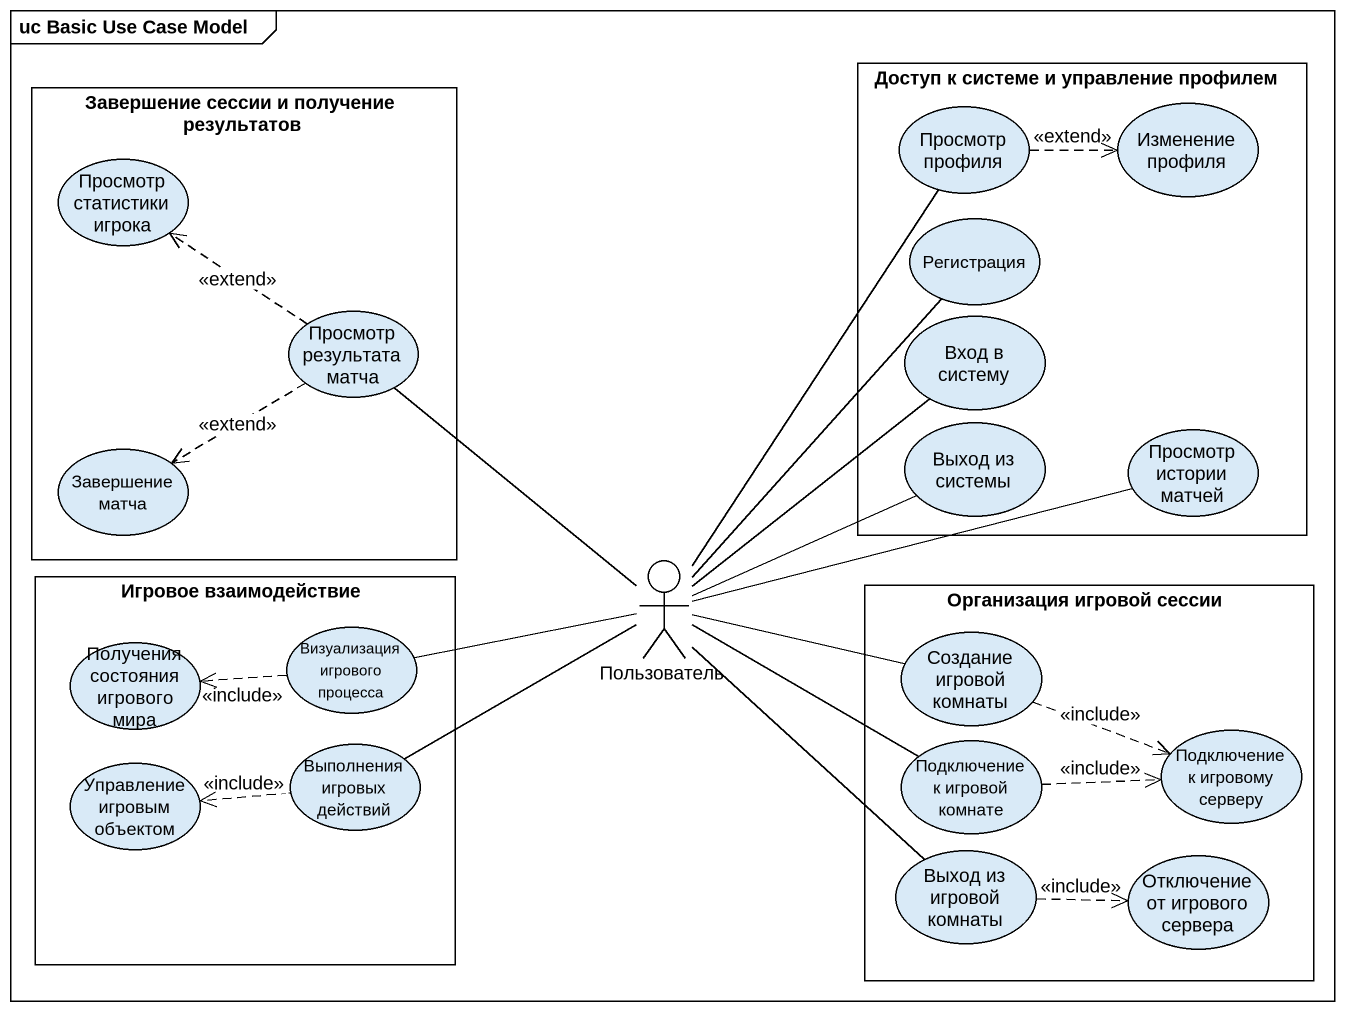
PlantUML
@startuml
mainframe uc Basic Use Case Model
rectangle "Завершение сессии и получение результатов" as Завершение_сессии_и {
  usecase "Просмотр статистики игрока" as Просмотр_статистики_игрока
  usecase "Просмотр результата матча" as Просмотр_результата_матча
  usecase "Завершение матча" as Завершение_матча
}
rectangle "Доступ к системе и управление профилем" as Доступ_к_системе_и {
  usecase "Просмотр профиля" as Просмотр_профиля
  usecase "Изменение профиля" as Изменение_профиля
  usecase Регистрация
  usecase "Вход в систему" as Вход_в_систему
  usecase "Выход из системы" as Выход_из_системы
  usecase "Просмотр истории матчей" as Просмотр_истории_матчей
}
rectangle "Игровое взаимодействие" as Игровое_взаимодействие {
  usecase "Получения состояния игрового мира" as Получения_состояния
  usecase "Визуализация игрового процесса" as Визуализация_игрового
  usecase "Управление игровым объектом" as Управление_игровым_объектом
  usecase "Выполнения игровых действий" as Выполнения_игровых_действий
}
actor Пользователь
rectangle "Организация игровой сессии" as Организация_игровой_сессии {
  usecase "Создание игровой комнаты" as Создание_игровой_комнаты
  usecase "Подключение к игровой комнате" as Подключение_к_игровой
  usecase "Подключение к игровому серверу" as Подключение_к_игровому
  usecase "Выход из игровой комнаты" as Выход_из_игровой_комнаты
  usecase "Отключение от игрового сервера" as Отключение_от_игрового
}
Просмотр_профиля .right.> Изменение_профиля : <<extend>>
Просмотр_результата_матча .up.> Просмотр_статистики_игрока : <<extend>>
Просмотр_результата_матча .left.> Завершение_матча : <<extend>>
Пользователь -up- Просмотр_профиля
Пользователь -up- Регистрация
Пользователь -up- Просмотр_результата_матча
Пользователь -up- Вход_в_систему
Пользователь -right- Выход_из_системы
Пользователь -right- Просмотр_истории_матчей
Пользователь -left- Визуализация_игрового
Пользователь -right- Создание_игровой_комнаты
Пользователь -left- Выполнения_игровых_действий
Пользователь -right- Подключение_к_игровой
Пользователь -- Выход_из_игровой_комнаты
Визуализация_игрового .left.> Получения_состояния : <<include>>
Создание_игровой_комнаты .right.> Подключение_к_игровому : <<include>>
Выполнения_игровых_действий .left.> Управление_игровым_объектом : <<include>>
Подключение_к_игровой .right.> Подключение_к_игровому : <<include>>
Выход_из_игровой_комнаты .right.> Отключение_от_игрового : <<include>>
@enduml
